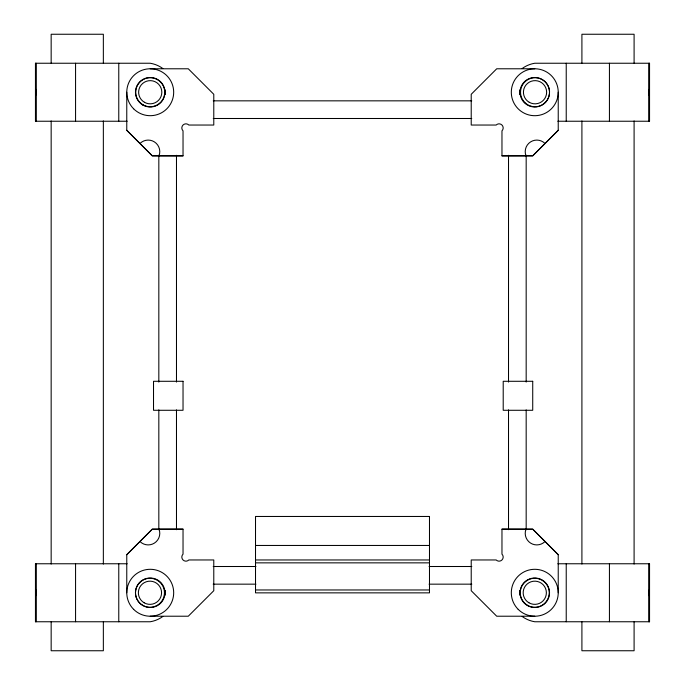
<?xml version="1.0" encoding="UTF-8"?>
<svg xmlns="http://www.w3.org/2000/svg" width="685" height="685" viewBox="0 0 685 685"><rect width="100%" height="100%" fill="white"/><g stroke="black" fill="none" stroke-linecap="round" stroke-linejoin="round"><path stroke-width="1.03" d="M126.768 592.765L126.768 554.713L152.275 529.163L183.032 529.163L183.032 554.156A4.101 4.101 0 0 0 183.032 559.962A4.101 4.101 0 0 0 188.837 559.962L213.78 559.962L213.78 590.71L188.281 616.217L150.229 616.217M558.232 92.235A23.453 23.453 0 0 1 523.04 112.554A23.453 23.453 0 0 1 523.04 71.925A23.453 23.453 0 0 1 558.232 92.235L558.232 130.287L532.724 155.838L501.968 155.838L501.968 130.844A4.101 4.101 0 0 0 501.968 125.038A4.101 4.101 0 0 0 496.163 125.038L471.22 125.038L471.22 94.29L496.719 68.783L534.771 68.783M126.768 554.713L152.275 529.205L183.032 529.163M558.232 130.287L532.724 155.795L501.968 155.838M150.229 68.783L188.281 68.783L213.78 94.29L213.78 125.038L188.837 125.038A4.101 4.101 0 0 0 183.032 125.038A4.101 4.101 0 0 0 183.032 130.844L183.032 155.838L152.275 155.838L126.768 130.287L126.768 92.235M213.249 100.841L471.751 100.841M213.249 118.496L471.751 118.496M127.162 121.236L35.457 121.236L35.457 63.243L150.229 63.243A29.378 29.378 0 0 1 162.842 68.526M557.838 121.236L649.543 121.236L649.543 63.243L534.771 63.243A29.378 29.378 0 0 0 522.158 68.526M534.771 616.217L496.719 616.217L471.22 590.71L471.22 559.962L496.163 559.962A4.101 4.101 0 0 0 501.968 559.962A4.101 4.101 0 0 0 501.968 554.156L501.968 529.163L532.724 529.163L558.232 554.713L558.232 592.765M255.514 545.457L429.486 545.457M255.514 559.962L429.486 559.962M255.514 562.856L429.486 562.856M127.162 563.764L35.457 563.764L35.457 621.757L150.229 621.757A29.378 29.378 0 0 0 162.842 616.474M557.838 563.764L649.543 563.764L649.543 621.757L534.771 621.757A29.378 29.378 0 0 1 522.158 616.474M213.189 566.504L255.933 566.504M429.067 566.504L471.811 566.504M213.189 584.159L255.933 584.159M429.067 584.159L471.811 584.159M255.514 589.965L429.486 589.965M183.032 155.838L152.275 155.795L126.768 130.287M501.968 529.163L532.724 529.205L558.232 554.713M649.209 63.243L649.209 121.236M649.209 563.764L649.209 621.757M648.986 63.243L648.986 121.236M648.986 563.764L648.986 621.757M634.096 63.148L634.096 34.25L581.908 34.25L581.908 63.148M634.096 120.945L634.096 564.055M634.096 621.852L634.096 650.75L581.908 650.75L581.908 621.852M609.436 63.243L609.436 121.236M609.436 563.764L609.436 621.757M581.908 120.945L581.908 564.055M566.23 63.243L566.23 121.236M566.23 563.764L566.23 621.757M526.174 155.307L526.174 382.076M526.174 409.887L526.174 529.693M519.632 90L519.632 94.47M519.632 590.53L519.632 595M508.518 155.307L508.518 382.076M508.518 409.887L508.518 529.693M176.482 155.281L176.482 382.084M176.482 409.895L176.482 529.719M165.368 90L165.368 94.47M165.368 590.53L165.368 595M158.826 155.281L158.826 382.084M158.826 409.895L158.826 529.719M118.77 63.243L118.77 121.236M118.77 563.764L118.77 621.757M103.349 63.148L103.349 34.25L51.161 34.25L51.161 63.148M103.349 120.945L103.349 564.055M103.349 621.852L103.349 650.75L51.161 650.75L51.161 621.852M75.564 63.243L75.564 121.236M75.564 563.764L75.564 621.757M51.161 120.945L51.161 564.055M36.014 63.243L36.014 121.236M36.014 563.764L36.014 621.757M35.791 63.243L35.791 121.236M35.791 563.764L35.791 621.757M159.023 529.197A11.594 11.594 0 0 1 139.98 541.51M139.98 143.49A11.594 11.594 0 0 1 159.023 155.803M525.977 155.803A11.594 11.594 0 0 1 545.02 143.49M545.02 541.51A11.594 11.594 0 0 1 525.977 529.197M35.526 91.422C35.62 104.069 35.885 82.234 35.526 91.422M35.526 591.943C35.62 604.59 35.885 582.755 35.526 591.943M649.277 91.422C649.363 104.069 649.628 82.234 649.277 91.422M649.277 591.943C649.363 604.59 649.628 582.755 649.277 591.943M183.032 381.288L153.517 381.288L153.517 410.281L183.032 410.281L183.032 381.288M532.724 381.288L503.21 381.288L503.21 410.281L532.724 410.281L532.724 381.288M429.486 516.464L255.514 516.464L255.514 592.859L429.486 592.859L429.486 516.464M142.977 104.796A14.496 14.496 0 0 0 164.725 92.235A14.496 14.496 0 0 0 142.977 79.683A14.496 14.496 0 0 0 142.977 104.796M144.432 102.279A11.594 11.594 0 0 0 161.823 92.235A11.594 11.594 0 0 0 144.432 82.191A11.594 11.594 0 0 0 144.432 102.279M524.779 102.493A14.496 14.496 0 0 0 549.036 95.994A14.496 14.496 0 0 0 531.277 78.236A14.496 14.496 0 0 0 524.779 102.493M524.333 102.673A14.762 14.762 0 0 0 549.028 96.063A14.762 14.762 0 0 0 530.952 77.987A14.762 14.762 0 0 0 524.333 102.673M529.231 102.279A11.594 11.594 0 0 0 546.63 92.235A11.594 11.594 0 0 0 529.231 82.191A11.594 11.594 0 0 0 529.231 102.279M142.72 605.317A14.496 14.496 0 0 0 164.46 592.765A14.496 14.496 0 0 0 142.72 580.204A14.496 14.496 0 0 0 142.72 605.317M142.848 605.54A14.762 14.762 0 0 0 164.982 592.765A14.762 14.762 0 0 0 142.848 579.981A14.762 14.762 0 0 0 142.848 605.54M144.167 602.809A11.594 11.594 0 0 0 161.566 592.765A11.594 11.594 0 0 0 144.167 582.721A11.594 11.594 0 0 0 144.167 602.809M527.527 605.317A14.496 14.496 0 0 0 549.267 592.765A14.496 14.496 0 0 0 527.527 580.204A14.496 14.496 0 0 0 527.527 605.317M528.974 602.809A11.594 11.594 0 0 0 546.373 592.765A11.594 11.594 0 0 0 528.974 582.721A11.594 11.594 0 0 0 528.974 602.809M142.848 105.019A14.762 14.762 0 0 0 164.982 92.235A14.762 14.762 0 0 0 142.848 79.46A14.762 14.762 0 0 0 142.848 105.019M527.39 605.54A14.762 14.762 0 0 0 549.533 592.765A14.762 14.762 0 0 0 527.39 579.981A14.762 14.762 0 0 0 527.39 605.54M133.644 609.35A23.453 23.453 0 0 0 172.885 598.836A23.453 23.453 0 0 0 144.158 570.1A23.453 23.453 0 0 0 133.644 609.35M133.644 108.821A23.453 23.453 0 0 0 172.885 98.306A23.453 23.453 0 0 0 144.158 69.579A23.453 23.453 0 0 0 133.644 108.821M518.185 609.35A23.453 23.453 0 0 0 557.427 598.836A23.453 23.453 0 0 0 528.7 570.1A23.453 23.453 0 0 0 518.185 609.35"/></g></svg>
